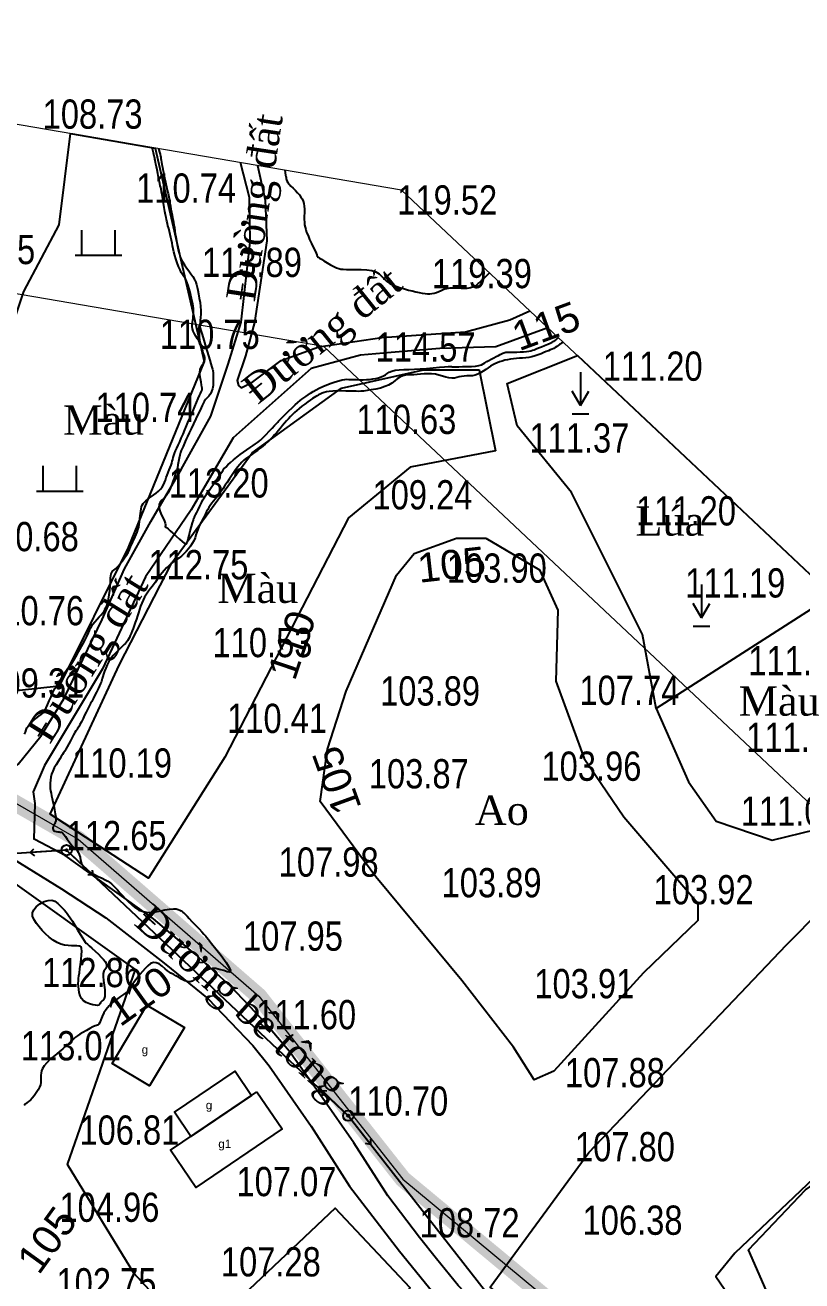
# Model space of a CAD drawing. Header units: metres. Extents: x 429565 to 431255, y 2472510 to 2473324.
# Drawn here: x 430710.1 to 430803.1, y 2472739 to 2472889.3 of the extents above; entities that cross this region are included whole.
import ezdxf
from ezdxf.enums import TextEntityAlignment as Align

# ---------------------------------------------------------------- set-up
doc = ezdxf.new("R2010")
doc.units = ezdxf.units.M
doc.layers.get('0').update_dxf_attribs({"color": 50})
for name, color, linetype in [('cdct', 7, 'Continuous'), ('cdht', 7, 'Continuous'), ('Docao', 7, 'Continuous'), ('duong', 9, 'Continuous'), ('duongdien', 233, 'Continuous'), ('Ghichu', 7, 'Continuous'), ('hanh nha', 6, 'Continuous'), ('lua2000', 3, 'Continuous'), ('mau2000', 3, 'Continuous'), ('MHBS_DongMuc', 3, 'Continuous'), ('nha', 6, 'Continuous'), ('RG', 3, 'Continuous'), ('thuyhe', 4, 'Continuous')]:
    doc.layers.add(name, color=color, linetype=linetype)
doc.layers.add('PLine_5', color=2, linetype='Continuous', lineweight=0)
doc.layers.add('PLine_74', color=74, linetype='Continuous', lineweight=0)
doc.styles.add('ghichu', font='times.ttf', dxfattribs={"height": 1.5})
doc.styles.get("Standard").update_dxf_attribs({"font": 'arial.ttf'})
doc.linetypes.add('DUONG_MEP_NUOC1', pattern='A,0.2,[130,ltypeshp.shx,S=0.15,R=0,X=0,Y=-0.15],0.05,[130,ltypeshp.shx,S=0.15,R=0,X=0,Y=-0.15],1', length=1.25)
doc.linetypes.add('HDPE710', pattern='A,1,-0.3,["HDPE 710",Standard,S=0.1,R=0,X=-0.1,Y=-0.05],-0.8', length=2.1)
doc.linetypes.add('R_GIOI_TV', pattern='A,0,[133,ltypeshp.shx,S=0.04,R=0,X=-0.03,Y=0],-0.5', length=0.5)

# ---------------------------------------------------------------- blocks, each defined once
blk = doc.blocks.new('hathe_dynamic')
at = {"layer": 'cdht'}
blk.add_hatch(color=256, dxfattribs=at).paths.add_polyline_path([(0.05, 0, 1), (-0.05, 0, 1)])
for p, q in [((0.25, 0), (1.75, 0)), ((1.75, 0), (1.558, 0.161)), ((1.75, 0), (1.558, -0.161))]:
    blk.add_line(p, q, dxfattribs=at)
for radius in [0.25, 0.05]:
    blk.add_circle((0, 0), radius, dxfattribs=at)
blk = doc.blocks.new('luanuoc')
for p, q in [((0, 1), (0, 0)), ((0, 0), (-0.25, 0.433)), ((0, 0), (0.25, 0.433)), ((-0.25, -0.25), (0.25, -0.25))]:
    blk.add_line(p, q)
blk = doc.blocks.new('mau')
for p, q in [((-0.5, 0), (-0.5, 0.75)), ((0.5, 0), (0.5, 0.75)), ((-0.7, 0), (0.7, 0))]:
    blk.add_line(p, q)
blk = doc.blocks.new('A$Ce915ad33')
at = {"layer": 'duong', "color": 8}
for points in [[(430699.79, 2472795.41), (430702.64, 2472796.49), (430706.15, 2472798.37), (430709.26, 2472800.86), (430711.99, 2472804.18), (430714.72, 2472808.65), (430719.34, 2472818.15), (430722, 2472824.2), (430725.14, 2472829.89), (430728.77, 2472836.08), (430732.32, 2472842.49), (430734.4, 2472848.71), (430735.98, 2472853.73), (430737.02, 2472863.3), (430736.97, 2472868.64), (430735.87, 2472872.81)], [(430737.93, 2472872.46), (430738.82, 2472868.32), (430739.04, 2472863.46), (430737.57, 2472853.67), (430736.48, 2472849.69), (430735.49, 2472846.74), (430735.66, 2472846.14), (430735.98, 2472845.87), (430737.35, 2472846.58), (430740.74, 2472849.14), (430745.27, 2472850.78), (430752.8, 2472851.87), (430762.8, 2472852.58), (430768.11, 2472854), (430770.5, 2472855.09)], [(430772.68, 2472853.03), (430766.44, 2472850.77), (430759.75, 2472850.58), (430753.92, 2472850.09), (430750.24, 2472849.79), (430744.35, 2472848.19), (430735.02, 2472839.9), (430729.99, 2472831.26), (430724.52, 2472823.26), (430719.36, 2472812.23), (430712.42, 2472800.68), (430711.07, 2472797.55), (430711.26, 2472796.14), (430711.16, 2472791.88)], [(430805.83, 2472712.16), (430799.21, 2472714.66), (430790.23, 2472717.9), (430782.45, 2472721.5), (430779.39, 2472723.35), (430774.73, 2472726.73), (430770.41, 2472730.19), (430766.22, 2472733.97), (430761.94, 2472738.45), (430759.35, 2472741.66), (430757.32, 2472744.22), (430753.52, 2472749.19), (430749.46, 2472755.52), (430745.64, 2472760.97), (430741.76, 2472766.48), (430738.44, 2472770.32), (430734.7, 2472774.26), (430730.46, 2472778.1), (430725.45, 2472782.34), (430720.57, 2472785.84), (430714.88, 2472789.92), (430711.25, 2472791.84), (430711.16, 2472791.88)]]:
    blk.add_lwpolyline(points, dxfattribs=at)
at = {"layer": 'duong', "color": 8, "elevation": 84.23}
blk.add_lwpolyline([(430708.59, 2472789.54), (430714.45, 2472785.91), (430719.78, 2472782.44), (430726.75, 2472777.05), (430732.03, 2472772.75), (430737.36, 2472767.19), (430739.3, 2472764.73), (430744.34, 2472757.54), (430748.93, 2472750.33), (430754.93, 2472742.58), (430761.5, 2472734.48)], dxfattribs=at)
at = {"layer": 'duongdien', "color": 8}
blk.add_lwpolyline([(431045.74, 2472509.8), (431035.51, 2472552.41), (431021.39, 2472589.24), (431008.81, 2472623.06), (430982.16, 2472633.45), (430950.85, 2472644.62), (430914.62, 2472655.53), (430870.18, 2472672.84), (430833.13, 2472691.81), (430795.06, 2472717.26), (430769.62, 2472732.08), (430748.78, 2472758.78), (430715.07, 2472790.55), (430681.46, 2472788.3), (430649.32, 2472784.79), (430610.07, 2472801.17)], dxfattribs=at)
at = {"layer": 'MHBS_DongMuc', "color": 8}
for points, elevation in [([(430774.48, 2472851.34), (430774.37, 2472851.25), (430774.3, 2472851.2), (430774.2, 2472851.13), (430774.08, 2472851.04), (430773.92, 2472850.93), (430773.75, 2472850.81), (430773.56, 2472850.7), (430773.37, 2472850.59), (430773.17, 2472850.49), (430772.96, 2472850.4), (430772.73, 2472850.3), (430772.47, 2472850.2), (430772.18, 2472850.08), (430771.86, 2472849.95), (430771.5, 2472849.82), (430771.13, 2472849.69), (430770.76, 2472849.59), (430770.39, 2472849.51), (430770.02, 2472849.46), (430769.65, 2472849.43), (430769.28, 2472849.42), (430768.91, 2472849.39), (430768.55, 2472849.35), (430768.19, 2472849.3), (430767.84, 2472849.23), (430767.5, 2472849.16), (430767.18, 2472849.07), (430766.88, 2472848.98), (430766.6, 2472848.87), (430766.34, 2472848.75), (430766.09, 2472848.62), (430765.82, 2472848.46), (430765.53, 2472848.28), (430765.24, 2472848.08), (430764.93, 2472847.87), (430764.61, 2472847.66), (430764.29, 2472847.5), (430763.96, 2472847.38), (430763.63, 2472847.32), (430763.3, 2472847.29), (430762.97, 2472847.29), (430762.65, 2472847.26), (430762.35, 2472847.22), (430762.06, 2472847.17), (430761.78, 2472847.09), (430761.5, 2472847.03), (430761.18, 2472847.02), (430760.83, 2472847.06), (430760.46, 2472847.14), (430760.05, 2472847.27), (430759.63, 2472847.4), (430759.2, 2472847.49), (430758.76, 2472847.55), (430758.32, 2472847.56), (430757.87, 2472847.54), (430757.44, 2472847.5), (430757.03, 2472847.47), (430756.64, 2472847.44), (430756.28, 2472847.43), (430755.94, 2472847.42), (430755.62, 2472847.39), (430755.29, 2472847.3), (430754.97, 2472847.16), (430754.65, 2472846.96), (430754.34, 2472846.7), (430753.99, 2472846.44), (430753.59, 2472846.2), (430753.14, 2472846.01), (430752.63, 2472845.84), (430752.07, 2472845.71), (430751.52, 2472845.61), (430751.03, 2472845.53), (430750.62, 2472845.48), (430750.28, 2472845.45), (430750, 2472845.44), (430749.73, 2472845.45), (430749.39, 2472845.46), (430748.98, 2472845.47), (430748.5, 2472845.48), (430747.96, 2472845.5), (430747.41, 2472845.5), (430746.93, 2472845.48), (430746.51, 2472845.44), (430746.17, 2472845.38), (430745.88, 2472845.3), (430745.65, 2472845.21), (430745.43, 2472845.12), (430745.22, 2472845.03), (430745.04, 2472844.93), (430744.88, 2472844.84), (430744.7, 2472844.73), (430744.49, 2472844.58), (430744.23, 2472844.4), (430743.93, 2472844.18), (430743.59, 2472843.93), (430743.24, 2472843.66), (430742.92, 2472843.4), (430742.62, 2472843.15), (430742.34, 2472842.9), (430742.09, 2472842.66), (430741.85, 2472842.43), (430741.61, 2472842.17), (430741.38, 2472841.91), (430741.14, 2472841.64), (430740.91, 2472841.35), (430740.67, 2472841.06), (430740.44, 2472840.78), (430740.21, 2472840.51), (430739.97, 2472840.26), (430739.74, 2472840.01), (430739.51, 2472839.77), (430739.28, 2472839.54), (430739.05, 2472839.33), (430738.82, 2472839.12), (430738.59, 2472838.92), (430738.36, 2472838.74), (430738.13, 2472838.56), (430737.9, 2472838.38), (430737.68, 2472838.22), (430737.45, 2472838.07), (430737.22, 2472837.91), (430736.99, 2472837.75), (430736.76, 2472837.58), (430736.53, 2472837.4), (430736.3, 2472837.21), (430736.06, 2472836.99), (430735.8, 2472836.7), (430735.52, 2472836.36), (430735.21, 2472835.95), (430734.88, 2472835.47), (430734.56, 2472834.99), (430734.27, 2472834.56), (430734.02, 2472834.18), (430733.79, 2472833.84), (430733.6, 2472833.56), (430733.42, 2472833.31), (430733.23, 2472833.05), (430733.04, 2472832.8), (430732.85, 2472832.55), (430732.64, 2472832.3), (430732.45, 2472832.05), (430732.27, 2472831.8), (430732.11, 2472831.55), (430731.96, 2472831.31), (430731.83, 2472831.06), (430731.71, 2472830.81), (430731.58, 2472830.56), (430731.45, 2472830.31), (430731.31, 2472830.05), (430731.16, 2472829.79), (430731.02, 2472829.52), (430730.89, 2472829.23), (430730.77, 2472828.93), (430730.65, 2472828.6), (430730.55, 2472828.26), (430730.44, 2472827.91), (430730.29, 2472827.57), (430730.11, 2472827.23), (430729.9, 2472826.91), (430729.66, 2472826.59), (430729.39, 2472826.28), (430729.11, 2472826), (430728.82, 2472825.74), (430728.51, 2472825.5), (430728.2, 2472825.29), (430727.89, 2472825.08), (430727.59, 2472824.84), (430727.3, 2472824.59), (430727.03, 2472824.32), (430726.76, 2472824.03), (430726.52, 2472823.75), (430726.31, 2472823.48), (430726.12, 2472823.24), (430725.96, 2472823.02), (430725.83, 2472822.83), (430725.69, 2472822.63), (430725.53, 2472822.4), (430725.34, 2472822.14), (430725.12, 2472821.85), (430724.87, 2472821.52), (430724.63, 2472821.18), (430724.41, 2472820.83), (430724.22, 2472820.47), (430724.06, 2472820.1), (430723.93, 2472819.73), (430723.8, 2472819.34), (430723.68, 2472818.96), (430723.55, 2472818.58), (430723.43, 2472818.19), (430723.29, 2472817.81), (430723.16, 2472817.44), (430723.04, 2472817.09), (430722.92, 2472816.78), (430722.8, 2472816.49), (430722.69, 2472816.23), (430722.59, 2472816), (430722.47, 2472815.79), (430722.35, 2472815.6), (430722.23, 2472815.43), (430722.1, 2472815.29), (430721.95, 2472815.14), (430721.76, 2472814.95), (430721.53, 2472814.72), (430721.26, 2472814.46), (430720.96, 2472814.16), (430720.65, 2472813.83), (430720.37, 2472813.49), (430720.13, 2472813.12), (430719.93, 2472812.74), (430719.76, 2472812.34), (430719.61, 2472811.96), (430719.49, 2472811.62), (430719.4, 2472811.34), (430719.33, 2472811.11), (430719.28, 2472810.92), (430719.23, 2472810.74), (430719.13, 2472810.5), (430719, 2472810.2), (430718.84, 2472809.85), (430718.63, 2472809.44), (430718.42, 2472809.03), (430718.23, 2472808.67), (430718.07, 2472808.35), (430717.93, 2472808.08), (430717.81, 2472807.86), (430717.7, 2472807.64), (430717.56, 2472807.37), (430717.41, 2472807.06), (430717.23, 2472806.7), (430717.04, 2472806.3), (430716.84, 2472805.9), (430716.67, 2472805.57), (430716.52, 2472805.31), (430716.39, 2472805.1), (430716.29, 2472804.96), (430716.18, 2472804.82), (430716.05, 2472804.61), (430715.9, 2472804.35), (430715.72, 2472804.03), (430715.53, 2472803.65), (430715.33, 2472803.26), (430715.15, 2472802.91), (430714.99, 2472802.62), (430714.84, 2472802.38), (430714.71, 2472802.18), (430714.58, 2472801.98), (430714.43, 2472801.74), (430714.25, 2472801.46), (430714.04, 2472801.14), (430713.81, 2472800.77), (430713.59, 2472800.39), (430713.42, 2472800.01), (430713.28, 2472799.64), (430713.18, 2472799.27), (430713.13, 2472798.92), (430713.1, 2472798.57), (430713.1, 2472798.24), (430713.12, 2472797.93), (430713.15, 2472797.64), (430713.21, 2472797.36), (430713.28, 2472797.07), (430713.36, 2472796.73), (430713.44, 2472796.33), (430713.54, 2472795.89), (430713.63, 2472795.39), (430713.72, 2472794.91), (430713.77, 2472794.51), (430713.79, 2472794.21), (430713.77, 2472793.99), (430713.72, 2472793.86), (430713.66, 2472793.76), (430713.59, 2472793.66), (430713.54, 2472793.54), (430713.49, 2472793.41), (430713.44, 2472793.26), (430713.42, 2472793.13), (430713.45, 2472793.01), (430713.52, 2472792.91), (430713.65, 2472792.84), (430713.83, 2472792.79), (430714.01, 2472792.76), (430714.16, 2472792.73), (430714.29, 2472792.72), (430714.38, 2472792.71), (430714.44, 2472792.72), (430714.5, 2472792.7), (430714.6, 2472792.6), (430714.74, 2472792.43), (430714.92, 2472792.19), (430715.14, 2472791.87), (430715.37, 2472791.54), (430715.59, 2472791.26), (430715.79, 2472791.02), (430715.98, 2472790.82), (430716.16, 2472790.67), (430716.33, 2472790.52), (430716.47, 2472790.31), (430716.58, 2472790.04), (430716.68, 2472789.72), (430716.75, 2472789.34), (430716.87, 2472788.94), (430717.08, 2472788.58), (430717.4, 2472788.25), (430717.81, 2472787.94), (430718.33, 2472787.67), (430718.86, 2472787.42), (430719.31, 2472787.2), (430719.69, 2472787), (430720, 2472786.84), (430720.23, 2472786.69), (430720.43, 2472786.54), (430720.65, 2472786.34), (430720.89, 2472786.09), (430721.16, 2472785.8), (430721.44, 2472785.46), (430721.74, 2472785.11), (430722.08, 2472784.75), (430722.44, 2472784.39), (430722.83, 2472784.04), (430723.25, 2472783.69), (430723.71, 2472783.39), (430724.23, 2472783.2), (430724.81, 2472783.11), (430725.45, 2472783.13), (430726.15, 2472783.26), (430726.82, 2472783.41), (430727.39, 2472783.51), (430727.85, 2472783.55), (430728.2, 2472783.53), (430728.44, 2472783.46), (430728.62, 2472783.36), (430728.77, 2472783.28), (430728.89, 2472783.2), (430728.98, 2472783.14), (430729.04, 2472783.09), (430729.09, 2472783.05), (430729.13, 2472783.01), (430729.17, 2472782.97), (430729.21, 2472782.93), (430729.24, 2472782.89), (430729.32, 2472782.81), (430729.48, 2472782.64), (430729.73, 2472782.38), (430730.07, 2472782.02), (430730.49, 2472781.58), (430730.92, 2472781.13), (430731.26, 2472780.78), (430731.5, 2472780.52), (430731.66, 2472780.35), (430731.73, 2472780.28), (430731.83, 2472780.16), (430732.06, 2472779.87), (430732.43, 2472779.4), (430732.93, 2472778.75), (430733.58, 2472777.93), (430734.18, 2472777.12), (430734.54, 2472776.53), (430734.69, 2472776.14), (430734.6, 2472775.97), (430734.28, 2472776.01), (430733.87, 2472776.15), (430733.51, 2472776.25), (430733.2, 2472776.33), (430732.93, 2472776.38), (430732.71, 2472776.4), (430732.51, 2472776.39), (430732.29, 2472776.34), (430732.06, 2472776.26), (430731.81, 2472776.14), (430731.54, 2472775.99), (430731.28, 2472775.82), (430731.02, 2472775.64), (430730.78, 2472775.45), (430730.55, 2472775.26), (430730.34, 2472775.05), (430730.11, 2472774.88), (430729.85, 2472774.81), (430729.54, 2472774.83), (430729.2, 2472774.93), (430728.83, 2472775.13), (430728.46, 2472775.35), (430728.16, 2472775.53), (430727.92, 2472775.66), (430727.75, 2472775.74), (430727.64, 2472775.78), (430727.53, 2472775.82), (430727.37, 2472775.94), (430727.14, 2472776.12), (430726.86, 2472776.36), (430726.52, 2472776.67), (430726.15, 2472776.94), (430725.79, 2472777.09), (430725.45, 2472777.1), (430725.11, 2472776.98), (430724.79, 2472776.73), (430724.46, 2472776.39), (430724.15, 2472776.04), (430723.83, 2472775.66), (430723.51, 2472775.25), (430723.19, 2472774.82), (430722.91, 2472774.42), (430722.69, 2472774.11), (430722.52, 2472773.88), (430722.42, 2472773.75), (430722.38, 2472773.69), (430722.37, 2472773.69), (430722.37, 2472773.68), (430722.36, 2472773.67), (430722.36, 2472773.66), (430722.36, 2472773.66), (430722.31, 2472773.61), (430722.15, 2472773.5), (430721.89, 2472773.3), (430721.53, 2472773.04), (430721.06, 2472772.69), (430720.57, 2472772.31), (430720.15, 2472771.91), (430719.81, 2472771.5), (430719.53, 2472771.08), (430719.32, 2472770.65), (430719.17, 2472770.25), (430719.03, 2472769.95), (430718.91, 2472769.74), (430718.82, 2472769.62), (430718.75, 2472769.6), (430718.65, 2472769.59), (430718.47, 2472769.52), (430718.21, 2472769.4), (430717.86, 2472769.23), (430717.44, 2472768.99), (430717.02, 2472768.74), (430716.66, 2472768.52), (430716.37, 2472768.33), (430716.14, 2472768.17), (430715.99, 2472768.03), (430715.87, 2472767.91), (430715.75, 2472767.79), (430715.63, 2472767.67), (430715.51, 2472767.56), (430715.39, 2472767.45), (430715.23, 2472767.31), (430714.98, 2472767.09), (430714.63, 2472766.79), (430714.19, 2472766.43), (430713.65, 2472765.98), (430713.12, 2472765.53), (430712.7, 2472765.11), (430712.38, 2472764.74), (430712.17, 2472764.42), (430712.06, 2472764.14), (430712.02, 2472763.88), (430711.99, 2472763.64), (430711.97, 2472763.41), (430711.97, 2472763.18), (430711.99, 2472762.97), (430711.99, 2472762.75), (430711.94, 2472762.49), (430711.83, 2472762.2), (430711.66, 2472761.87), (430711.44, 2472761.51), (430711.19, 2472761.16), (430710.96, 2472760.87), (430710.73, 2472760.64), (430710.52, 2472760.46), (430710.31, 2472760.34), (430710.13, 2472760.22), (430709.99, 2472760.02)], 112), ([(430710.01, 2472804.42), (430710.13, 2472804.68), (430710.21, 2472804.93), (430710.32, 2472805.18), (430710.49, 2472805.44), (430710.73, 2472805.72), (430711.03, 2472806.01), (430711.39, 2472806.31), (430711.75, 2472806.58), (430712.03, 2472806.8), (430712.23, 2472806.95), (430712.36, 2472807.05), (430712.4, 2472807.08), (430712.43, 2472807.14), (430712.51, 2472807.3), (430712.63, 2472807.57), (430712.79, 2472807.94), (430713, 2472808.42), (430713.21, 2472808.91), (430713.4, 2472809.32), (430713.55, 2472809.64), (430713.68, 2472809.88), (430713.77, 2472810.04), (430713.86, 2472810.18), (430713.99, 2472810.39), (430714.16, 2472810.65), (430714.36, 2472810.98), (430714.59, 2472811.37), (430714.83, 2472811.76), (430715.04, 2472812.08), (430715.21, 2472812.33), (430715.36, 2472812.52), (430715.47, 2472812.64), (430715.6, 2472812.79), (430715.78, 2472813.06), (430716.02, 2472813.44), (430716.31, 2472813.94), (430716.66, 2472814.55), (430717, 2472815.18), (430717.29, 2472815.73), (430717.52, 2472816.18), (430717.68, 2472816.55), (430717.79, 2472816.83), (430717.89, 2472817.07), (430718.03, 2472817.32), (430718.22, 2472817.59), (430718.44, 2472817.88), (430718.71, 2472818.17), (430718.98, 2472818.46), (430719.22, 2472818.72), (430719.41, 2472818.95), (430719.57, 2472819.16), (430719.7, 2472819.33), (430719.8, 2472819.52), (430719.9, 2472819.8), (430719.99, 2472820.15), (430720.08, 2472820.59), (430720.16, 2472821.1), (430720.24, 2472821.62), (430720.29, 2472822.09), (430720.32, 2472822.5), (430720.34, 2472822.85), (430720.34, 2472823.14), (430720.35, 2472823.39), (430720.39, 2472823.61), (430720.47, 2472823.79), (430720.58, 2472823.95), (430720.73, 2472824.07), (430720.91, 2472824.2), (430721.1, 2472824.38), (430721.31, 2472824.6), (430721.53, 2472824.87), (430721.77, 2472825.18), (430722.01, 2472825.51), (430722.23, 2472825.85), (430722.42, 2472826.18), (430722.59, 2472826.51), (430722.73, 2472826.83), (430722.87, 2472827.15), (430723, 2472827.46), (430723.14, 2472827.76), (430723.27, 2472828.04), (430723.39, 2472828.31), (430723.51, 2472828.58), (430723.61, 2472828.87), (430723.7, 2472829.19), (430723.76, 2472829.52), (430723.81, 2472829.87), (430723.84, 2472830.22), (430723.88, 2472830.55), (430723.92, 2472830.85), (430723.96, 2472831.13), (430723.99, 2472831.38), (430724.05, 2472831.61), (430724.13, 2472831.82), (430724.25, 2472832.01), (430724.39, 2472832.19), (430724.57, 2472832.36), (430724.77, 2472832.52), (430724.99, 2472832.69), (430725.23, 2472832.88), (430725.5, 2472833.07), (430725.78, 2472833.28), (430726.06, 2472833.5), (430726.3, 2472833.74), (430726.5, 2472833.99), (430726.66, 2472834.26), (430726.78, 2472834.53), (430726.89, 2472834.82), (430727, 2472835.12), (430727.11, 2472835.42), (430727.23, 2472835.72), (430727.36, 2472836.04), (430727.48, 2472836.34), (430727.58, 2472836.62), (430727.66, 2472836.87), (430727.72, 2472837.1), (430727.77, 2472837.31), (430727.82, 2472837.52), (430727.89, 2472837.76), (430727.99, 2472838.03), (430728.12, 2472838.33), (430728.27, 2472838.66), (430728.44, 2472839.02), (430728.62, 2472839.42), (430728.8, 2472839.86), (430729, 2472840.33), (430729.21, 2472840.83), (430729.41, 2472841.32), (430729.59, 2472841.73), (430729.73, 2472842.06), (430729.84, 2472842.32), (430729.93, 2472842.5), (430730.01, 2472842.68), (430730.12, 2472842.93), (430730.26, 2472843.25), (430730.43, 2472843.65), (430730.62, 2472844.12), (430730.81, 2472844.58), (430730.97, 2472844.94), (430731.08, 2472845.2), (430731.17, 2472845.38), (430731.22, 2472845.45), (430731.25, 2472845.49), (430731.27, 2472845.53), (430731.28, 2472845.58), (430731.29, 2472845.64), (430731.29, 2472845.7), (430731.29, 2472845.81), (430731.26, 2472845.99), (430731.22, 2472846.24), (430731.16, 2472846.56), (430731.09, 2472846.96), (430731.03, 2472847.37), (430731.02, 2472847.74), (430731.07, 2472848.06), (430731.16, 2472848.35), (430731.3, 2472848.59), (430731.45, 2472848.81), (430731.55, 2472849.03), (430731.6, 2472849.24), (430731.61, 2472849.45), (430731.56, 2472849.65), (430731.5, 2472849.86), (430731.43, 2472850.07), (430731.37, 2472850.29), (430731.3, 2472850.51), (430731.24, 2472850.73), (430731.16, 2472850.96), (430731.05, 2472851.21), (430730.91, 2472851.48), (430730.74, 2472851.75), (430730.54, 2472852.04), (430730.36, 2472852.34), (430730.22, 2472852.63), (430730.13, 2472852.91), (430730.09, 2472853.19), (430730.1, 2472853.46), (430730.14, 2472853.73), (430730.17, 2472853.98), (430730.2, 2472854.22), (430730.23, 2472854.45), (430730.25, 2472854.67), (430730.27, 2472854.89), (430730.27, 2472855.13), (430730.25, 2472855.38), (430730.22, 2472855.65), (430730.17, 2472855.93), (430730.11, 2472856.24), (430730.03, 2472856.57), (430729.95, 2472856.92), (430729.85, 2472857.3), (430729.75, 2472857.7), (430729.63, 2472858.1), (430729.51, 2472858.44), (430729.38, 2472858.74), (430729.24, 2472858.99), (430729.1, 2472859.2), (430728.95, 2472859.41), (430728.8, 2472859.68), (430728.65, 2472860), (430728.48, 2472860.39), (430728.32, 2472860.83), (430728.16, 2472861.29), (430728.03, 2472861.72), (430727.91, 2472862.12), (430727.83, 2472862.49), (430727.76, 2472862.84), (430727.7, 2472863.18), (430727.64, 2472863.52), (430727.56, 2472863.87), (430727.47, 2472864.22), (430727.38, 2472864.58), (430727.29, 2472864.93), (430727.2, 2472865.25), (430727.13, 2472865.53), (430727.07, 2472865.79), (430727.02, 2472866.02), (430726.97, 2472866.26), (430726.91, 2472866.58), (430726.84, 2472866.97), (430726.76, 2472867.43), (430726.67, 2472867.96), (430726.58, 2472868.49), (430726.5, 2472868.94), (430726.44, 2472869.32), (430726.38, 2472869.62), (430726.33, 2472869.84), (430726.28, 2472870.05), (430726.22, 2472870.32), (430726.15, 2472870.66), (430726.07, 2472871.05), (430725.98, 2472871.5), (430725.89, 2472871.94), (430725.81, 2472872.31), (430725.75, 2472872.62), (430725.71, 2472872.85), (430725.68, 2472873.01), (430725.66, 2472873.12), (430725.64, 2472873.21), (430725.63, 2472873.28), (430725.62, 2472873.33), (430725.62, 2472873.35), (430725.61, 2472873.39), (430725.59, 2472873.47), (430725.56, 2472873.6), (430725.51, 2472873.77), (430725.45, 2472874), (430725.3, 2472874.62)], 112), ([(430726.08, 2472874.48), (430726.22, 2472873.94), (430726.25, 2472873.82), (430726.27, 2472873.72), (430726.29, 2472873.66), (430726.3, 2472873.62), (430726.31, 2472873.57), (430726.33, 2472873.47), (430726.36, 2472873.31), (430726.39, 2472873.11), (430726.43, 2472872.86), (430726.48, 2472872.58), (430726.53, 2472872.28), (430726.59, 2472871.98), (430726.65, 2472871.67), (430726.72, 2472871.34), (430726.79, 2472871.01), (430726.86, 2472870.66), (430726.94, 2472870.29), (430727.03, 2472869.91), (430727.12, 2472869.52), (430727.21, 2472869.12), (430727.29, 2472868.73), (430727.37, 2472868.34), (430727.44, 2472867.97), (430727.5, 2472867.6), (430727.56, 2472867.24), (430727.62, 2472866.89), (430727.69, 2472866.55), (430727.75, 2472866.23), (430727.82, 2472865.92), (430727.88, 2472865.63), (430727.92, 2472865.39), (430727.96, 2472865.19), (430727.99, 2472865.04), (430728, 2472864.92), (430728.01, 2472864.79), (430728.04, 2472864.58), (430728.08, 2472864.29), (430728.14, 2472863.93), (430728.21, 2472863.49), (430728.29, 2472863.03), (430728.38, 2472862.6), (430728.47, 2472862.21), (430728.57, 2472861.86), (430728.67, 2472861.54), (430728.8, 2472861.23), (430728.97, 2472860.91), (430729.17, 2472860.57), (430729.41, 2472860.23), (430729.68, 2472859.87), (430729.95, 2472859.52), (430730.18, 2472859.2), (430730.35, 2472858.92), (430730.48, 2472858.67), (430730.55, 2472858.46), (430730.61, 2472858.23), (430730.68, 2472857.93), (430730.76, 2472857.56), (430730.85, 2472857.12), (430730.95, 2472856.61), (430731.04, 2472856.08), (430731.1, 2472855.58), (430731.14, 2472855.11), (430731.14, 2472854.67), (430731.11, 2472854.27), (430731.07, 2472853.92), (430731.04, 2472853.64), (430731.02, 2472853.44), (430731, 2472853.31), (430731, 2472853.26), (430731.02, 2472853.2), (430731.06, 2472853.02), (430731.14, 2472852.74), (430731.25, 2472852.35), (430731.4, 2472851.85), (430731.56, 2472851.3), (430731.72, 2472850.75), (430731.88, 2472850.22), (430732.04, 2472849.69), (430732.21, 2472849.18), (430732.35, 2472848.72), (430732.46, 2472848.36), (430732.54, 2472848.1), (430732.59, 2472847.94), (430732.6, 2472847.88), (430732.6, 2472847.87), (430732.59, 2472847.87), (430732.59, 2472847.86), (430732.59, 2472847.85), (430732.59, 2472847.83), (430732.6, 2472847.77), (430732.6, 2472847.62), (430732.61, 2472847.38), (430732.61, 2472847.04), (430732.62, 2472846.61), (430732.6, 2472846.16), (430732.54, 2472845.76), (430732.43, 2472845.42), (430732.28, 2472845.13), (430732.09, 2472844.89), (430731.88, 2472844.68), (430731.7, 2472844.46), (430731.54, 2472844.23), (430731.4, 2472843.99), (430731.28, 2472843.75), (430731.16, 2472843.46), (430731, 2472843.1), (430730.79, 2472842.66), (430730.54, 2472842.15), (430730.26, 2472841.56), (430729.97, 2472840.98), (430729.72, 2472840.47), (430729.53, 2472840.05), (430729.37, 2472839.71), (430729.26, 2472839.45), (430729.17, 2472839.24), (430729.09, 2472839.04), (430729.01, 2472838.86), (430728.93, 2472838.7), (430728.86, 2472838.54), (430728.79, 2472838.37), (430728.72, 2472838.13), (430728.64, 2472837.83), (430728.56, 2472837.47), (430728.48, 2472837.05), (430728.4, 2472836.64), (430728.33, 2472836.3), (430728.27, 2472836.03), (430728.21, 2472835.83), (430728.17, 2472835.7), (430728.12, 2472835.57), (430728.04, 2472835.35), (430727.93, 2472835.05), (430727.79, 2472834.67), (430727.62, 2472834.2), (430727.43, 2472833.72), (430727.22, 2472833.3), (430726.99, 2472832.95), (430726.74, 2472832.65), (430726.48, 2472832.42), (430726.26, 2472832.2), (430726.14, 2472831.91), (430726.12, 2472831.57), (430726.21, 2472831.17), (430726.4, 2472830.72), (430726.61, 2472830.28), (430726.77, 2472829.93), (430726.87, 2472829.66), (430726.91, 2472829.48), (430726.9, 2472829.38), (430726.87, 2472829.33), (430726.86, 2472829.29), (430726.87, 2472829.25), (430726.91, 2472829.21), (430726.96, 2472829.18), (430727.06, 2472829.12), (430727.23, 2472828.98), (430727.48, 2472828.76), (430727.8, 2472828.48), (430728.19, 2472828.11), (430728.58, 2472827.76), (430728.89, 2472827.48), (430729.12, 2472827.3), (430729.27, 2472827.19), (430729.35, 2472827.18), (430729.39, 2472827.2), (430729.41, 2472827.22), (430729.43, 2472827.23), (430729.45, 2472827.24), (430729.45, 2472827.24), (430729.47, 2472827.31), (430729.52, 2472827.49), (430729.6, 2472827.79), (430729.72, 2472828.2), (430729.87, 2472828.74), (430730.02, 2472829.28), (430730.14, 2472829.72), (430730.24, 2472830.05), (430730.31, 2472830.27), (430730.36, 2472830.39), (430730.42, 2472830.5), (430730.51, 2472830.68), (430730.64, 2472830.94), (430730.81, 2472831.28), (430731.01, 2472831.69), (430731.21, 2472832.11), (430731.39, 2472832.46), (430731.53, 2472832.72), (430731.64, 2472832.92), (430731.72, 2472833.03), (430731.81, 2472833.15), (430731.95, 2472833.34), (430732.14, 2472833.6), (430732.37, 2472833.94), (430732.65, 2472834.35), (430732.94, 2472834.77), (430733.2, 2472835.14), (430733.42, 2472835.46), (430733.6, 2472835.73), (430733.75, 2472835.95), (430733.9, 2472836.16), (430734.11, 2472836.39), (430734.37, 2472836.65), (430734.69, 2472836.94), (430735.05, 2472837.26), (430735.45, 2472837.58), (430735.84, 2472837.89), (430736.24, 2472838.18), (430736.63, 2472838.46), (430737.03, 2472838.73), (430737.39, 2472838.97), (430737.69, 2472839.17), (430737.92, 2472839.32), (430738.08, 2472839.44), (430738.17, 2472839.51), (430738.27, 2472839.6), (430738.43, 2472839.76), (430738.66, 2472839.99), (430738.95, 2472840.3), (430739.32, 2472840.67), (430739.68, 2472841.05), (430739.97, 2472841.36), (430740.2, 2472841.6), (430740.35, 2472841.77), (430740.44, 2472841.88), (430740.54, 2472841.98), (430740.7, 2472842.15), (430740.95, 2472842.4), (430741.26, 2472842.71), (430741.66, 2472843.1), (430742.06, 2472843.49), (430742.42, 2472843.83), (430742.74, 2472844.12), (430743.01, 2472844.35), (430743.24, 2472844.53), (430743.46, 2472844.69), (430743.7, 2472844.85), (430743.96, 2472845.03), (430744.26, 2472845.22), (430744.57, 2472845.41), (430744.92, 2472845.62), (430745.31, 2472845.82), (430745.74, 2472846.01), (430746.21, 2472846.21), (430746.72, 2472846.41), (430747.22, 2472846.58), (430747.65, 2472846.72), (430748.03, 2472846.82), (430748.35, 2472846.87), (430748.6, 2472846.89), (430748.85, 2472846.88), (430749.12, 2472846.87), (430749.43, 2472846.86), (430749.78, 2472846.85), (430750.16, 2472846.84), (430750.56, 2472846.84), (430750.95, 2472846.86), (430751.33, 2472846.88), (430751.7, 2472846.93), (430752.06, 2472846.99), (430752.41, 2472847.07), (430752.72, 2472847.17), (430752.99, 2472847.29), (430753.24, 2472847.43), (430753.45, 2472847.6), (430753.68, 2472847.75), (430753.99, 2472847.88), (430754.39, 2472847.97), (430754.86, 2472848.02), (430755.41, 2472848.05), (430756.03, 2472848.06), (430756.69, 2472848.09), (430757.4, 2472848.14), (430758.15, 2472848.19), (430758.94, 2472848.26), (430759.69, 2472848.33), (430760.28, 2472848.38), (430760.72, 2472848.41), (430761.01, 2472848.42), (430761.14, 2472848.41), (430761.2, 2472848.39), (430761.26, 2472848.38), (430761.31, 2472848.37), (430761.35, 2472848.37), (430761.4, 2472848.38), (430761.49, 2472848.39), (430761.7, 2472848.4), (430762.02, 2472848.4), (430762.44, 2472848.41), (430762.99, 2472848.41), (430763.54, 2472848.42), (430764.01, 2472848.46), (430764.4, 2472848.52), (430764.71, 2472848.61), (430764.93, 2472848.73), (430765.13, 2472848.87), (430765.35, 2472849.01), (430765.6, 2472849.15), (430765.88, 2472849.31), (430766.19, 2472849.46), (430766.49, 2472849.61), (430766.74, 2472849.74), (430766.96, 2472849.85), (430767.13, 2472849.94), (430767.26, 2472850), (430767.38, 2472850.05), (430767.5, 2472850.09), (430767.63, 2472850.12), (430767.77, 2472850.13), (430767.93, 2472850.14), (430768.11, 2472850.14), (430768.35, 2472850.14), (430768.63, 2472850.14), (430768.97, 2472850.15), (430769.37, 2472850.16), (430769.76, 2472850.18), (430770.11, 2472850.21), (430770.4, 2472850.25), (430770.64, 2472850.3), (430770.84, 2472850.36), (430771.03, 2472850.43), (430771.27, 2472850.53), (430771.55, 2472850.65), (430771.89, 2472850.79), (430772.27, 2472850.95), (430772.65, 2472851.11), (430772.94, 2472851.23), (430773.17, 2472851.34), (430773.32, 2472851.41), (430773.4, 2472851.45), (430773.44, 2472851.49), (430773.5, 2472851.53), (430773.56, 2472851.57), (430773.64, 2472851.63), (430773.72, 2472851.69), (430773.94, 2472851.85)], 113), ([(430741.17, 2472871.9), (430741.28, 2472871.32), (430741.3, 2472871.17), (430741.33, 2472871.03), (430741.35, 2472870.89), (430741.37, 2472870.76), (430741.43, 2472870.62), (430741.53, 2472870.44), (430741.69, 2472870.24), (430741.91, 2472870.01), (430742.19, 2472869.74), (430742.47, 2472869.46), (430742.72, 2472869.2), (430742.94, 2472868.94), (430743.12, 2472868.7), (430743.27, 2472868.47), (430743.39, 2472868.22), (430743.47, 2472867.93), (430743.52, 2472867.6), (430743.55, 2472867.23), (430743.54, 2472866.81), (430743.52, 2472866.4), (430743.52, 2472866.01), (430743.53, 2472865.67), (430743.56, 2472865.36), (430743.61, 2472865.09), (430743.69, 2472864.81), (430743.8, 2472864.47), (430743.96, 2472864.08), (430744.15, 2472863.62), (430744.39, 2472863.12), (430744.62, 2472862.63), (430744.8, 2472862.24), (430744.93, 2472861.96), (430745.01, 2472861.77), (430745.03, 2472861.69), (430745.04, 2472861.66), (430745.05, 2472861.62), (430745.06, 2472861.6), (430745.08, 2472861.57), (430745.11, 2472861.54), (430745.18, 2472861.5), (430745.33, 2472861.4), (430745.56, 2472861.25), (430745.87, 2472861.06), (430746.26, 2472860.82), (430746.67, 2472860.58), (430747.04, 2472860.38), (430747.37, 2472860.23), (430747.66, 2472860.13), (430747.9, 2472860.08), (430748.17, 2472860.05), (430748.55, 2472860.03), (430749.03, 2472860.02), (430749.62, 2472860.01), (430750.31, 2472860.01), (430751, 2472859.98), (430751.59, 2472859.89), (430752.09, 2472859.73), (430752.48, 2472859.5), (430752.78, 2472859.2), (430753.06, 2472858.89), (430753.37, 2472858.62), (430753.74, 2472858.37), (430754.14, 2472858.17), (430754.59, 2472857.99), (430755.05, 2472857.84), (430755.51, 2472857.7), (430755.97, 2472857.57), (430756.41, 2472857.46), (430756.85, 2472857.36), (430757.26, 2472857.27), (430757.64, 2472857.21), (430757.98, 2472857.16), (430758.28, 2472857.13), (430758.54, 2472857.13), (430758.79, 2472857.14), (430759.05, 2472857.19), (430759.32, 2472857.27), (430759.6, 2472857.38), (430759.9, 2472857.52), (430760.22, 2472857.66), (430760.58, 2472857.76), (430760.97, 2472857.82), (430761.4, 2472857.85), (430761.87, 2472857.84), (430762.31, 2472857.81), (430762.69, 2472857.81), (430763, 2472857.81), (430763.23, 2472857.83), (430763.4, 2472857.87), (430763.52, 2472857.91), (430763.63, 2472857.94), (430763.74, 2472857.98), (430763.83, 2472858.01), (430763.91, 2472858.05), (430763.99, 2472858.08), (430764.07, 2472858.13), (430764.15, 2472858.19), (430764.24, 2472858.26), (430764.33, 2472858.34), (430764.44, 2472858.44), (430764.57, 2472858.56), (430764.73, 2472858.71), (430764.92, 2472858.88), (430765.13, 2472859.08), (430765.69, 2472859.61)], 119), ([(430715.31, 2472782.75), (430715.51, 2472782.45), (430715.76, 2472782.06), (430716.05, 2472781.59), (430716.39, 2472781.03), (430716.71, 2472780.49), (430716.97, 2472780.06), (430717.16, 2472779.75), (430717.28, 2472779.55), (430717.34, 2472779.48), (430717.4, 2472779.42), (430717.55, 2472779.29), (430717.78, 2472779.09), (430718.09, 2472778.81), (430718.49, 2472778.46), (430718.89, 2472778.09), (430719.22, 2472777.76), (430719.48, 2472777.47), (430719.67, 2472777.23), (430719.79, 2472777.03), (430719.85, 2472776.85), (430719.86, 2472776.69), (430719.83, 2472776.53), (430719.75, 2472776.39), (430719.63, 2472776.25), (430719.52, 2472776.08), (430719.45, 2472775.8), (430719.43, 2472775.43), (430719.47, 2472774.97), (430719.55, 2472774.41), (430719.63, 2472773.86), (430719.66, 2472773.4), (430719.65, 2472773.05), (430719.58, 2472772.8), (430719.47, 2472772.65), (430719.34, 2472772.54), (430719.23, 2472772.44), (430719.14, 2472772.33), (430719.07, 2472772.22), (430719.01, 2472772.1), (430718.93, 2472772.01), (430718.77, 2472771.97), (430718.53, 2472771.99), (430718.22, 2472772.05), (430717.82, 2472772.16), (430717.43, 2472772.33), (430717.11, 2472772.54), (430716.86, 2472772.81), (430716.68, 2472773.13), (430716.58, 2472773.51), (430716.52, 2472773.89), (430716.48, 2472774.25), (430716.47, 2472774.59), (430716.48, 2472774.9), (430716.51, 2472775.19), (430716.55, 2472775.5), (430716.6, 2472775.88), (430716.67, 2472776.34), (430716.73, 2472776.86), (430716.81, 2472777.45), (430716.87, 2472778.02), (430716.89, 2472778.46), (430716.86, 2472778.78), (430716.8, 2472778.98), (430716.69, 2472779.06), (430716.53, 2472779.07), (430716.3, 2472779.09), (430716.02, 2472779.1), (430715.67, 2472779.12), (430715.27, 2472779.13), (430714.82, 2472779.18), (430714.38, 2472779.31), (430713.92, 2472779.51), (430713.46, 2472779.79), (430712.99, 2472780.15), (430712.55, 2472780.55), (430712.14, 2472780.95), (430711.78, 2472781.37), (430711.46, 2472781.79), (430711.18, 2472782.21), (430711, 2472782.64), (430710.98, 2472783.04), (430711.13, 2472783.42), (430711.42, 2472783.79), (430711.88, 2472784.13), (430712.4, 2472784.4), (430712.87, 2472784.54), (430713.3, 2472784.55), (430713.68, 2472784.43), (430714.02, 2472784.17), (430714.33, 2472783.87), (430714.59, 2472783.6), (430714.82, 2472783.36), (430715, 2472783.14), (430715.15, 2472782.96), (430715.31, 2472782.75)], 113)]:
    blk.add_lwpolyline(points, dxfattribs=dict(at, elevation=elevation))
at = {"layer": 'nha', "color": 8}
for points in [[(430724.69, 2472771.99), (430729.16, 2472769.32), (430725.01, 2472762.37), (430720.54, 2472765.04)], [(430737.21, 2472761.21), (430729.94, 2472756.3), (430727.98, 2472759.19), (430735.25, 2472764.1)], [(430737.85, 2472761.65), (430740.87, 2472757.19), (430730.52, 2472750.19), (430727.51, 2472754.65)]]:
    blk.add_lwpolyline(points, close=True, dxfattribs=at)
blk.add_lwpolyline([(430754.12, 2472736.23), (430756.19, 2472738.18), (430747.22, 2472747.7), (430734.67, 2472735.87), (430741.3, 2472728.84)], dxfattribs=at)
at = {"layer": 'PLine_5', "color": 8, "flags": 128}
blk.add_lwpolyline([(430587.53, 2472809.45), (430620.86, 2472797.57), (430653.24, 2472787.35), (430674.4, 2472793.43), (430675.41, 2472793.4), (430703.95, 2472799.03), (430716.44, 2472791.87), (430738.08, 2472773.08), (430755.32, 2472751.2), (430792.79, 2472720.1), (430825.08, 2472702.66), (430852.19, 2472681.27), (430901.16, 2472659.39), (430903.64, 2472658.24), (430938.66, 2472643.27), (430969.91, 2472642.23), (430989.86, 2472635.2), (431004.82, 2472617.02), (431015.77, 2472590.7), (431026.85, 2472572.25), (431054.55, 2472575.08), (431101.86, 2472575.52), (431182.02, 2472562.95)], dxfattribs=at)
at = {"layer": 'PLine_74', "color": 8, "flags": 128}
for points in [[(430513.54, 2472748.35), (430684.57, 2472710.27), (430825.15, 2472620.9), (431016.18, 2472539.52), (431216.96, 2472528.18), (431248.4, 2472665.71), (431122.68, 2472684.57), (430973.35, 2472718.12), (430847.53, 2472782.65), (430755.16, 2472869.51), (430572.78, 2472900.71)], [(430518.91, 2472767.64), (430692.33, 2472729.03), (430834.49, 2472638.66), (431019.02, 2472560.05), (431209.35, 2472584.54), (431224.1, 2472649.13), (431119, 2472664.89), (430966.49, 2472699.16), (430835.89, 2472766.14), (430745.85, 2472850.81), (430566.44, 2472881.51)], [(430518.91, 2472767.64), (430692.33, 2472729.03), (430834.49, 2472638.66), (431019.02, 2472560.05), (431209.35, 2472584.54), (431224.1, 2472649.13), (431119, 2472664.89), (430966.49, 2472699.16), (430835.89, 2472766.14), (430745.85, 2472850.81), (430566.44, 2472881.51)]]:
    blk.add_lwpolyline(points, dxfattribs=at)
at = {"layer": 'RG', "color": 8, "linetype": 'R_GIOI_TV', "ltscale": 3}
for points in [[(430715.52, 2472876.29), (430725.65, 2472874.56), (430731.54, 2472849.02), (430722.43, 2472826.77), (430714.18, 2472810.16), (430709.45, 2472809.67), (430701.81, 2472814.65), (430701.93, 2472823.62), (430703.75, 2472838.89), (430709.94, 2472857.38), (430714.19, 2472865.38)], [(430806.73, 2472821.02), (430785.64, 2472807.52), (430784.01, 2472816.36), (430775.48, 2472833.34), (430769, 2472841.34), (430767.81, 2472846.37), (430776.2, 2472849.73)], [(430766.39, 2472838.31), (430756.2, 2472836.37), (430748.79, 2472830.31), (430733.99, 2472801.69), (430724.89, 2472787.21), (430713.12, 2472794.84), (430721.37, 2472812.67), (430727.68, 2472824.91), (430737.28, 2472838.08), (430747.96, 2472845.84), (430757.79, 2472848.02), (430764.46, 2472848.02)], [(430806.73, 2472821.02), (430785.64, 2472807.52), (430789.48, 2472798.72), (430792.8, 2472794.03), (430799.53, 2472791.73), (430804.73, 2472793.01), (430819.21, 2472802.97), (430822.34, 2472806.34)], [(430612.67, 2472791.13), (430603.55, 2472762.47), (430600.8, 2472757.38), (430598.73, 2472744.17), (430600.29, 2472729.03), (430655.62, 2472716.71), (430666.5, 2472725.17), (430691.47, 2472714.54), (430706.49, 2472707.94), (430702.16, 2472699.08), (430756.52, 2472664.53), (430781.28, 2472695.62), (430746.7, 2472714.33), (430723.1, 2472739.94), (430715.17, 2472752.93), (430723.32, 2472776.26), (430706.36, 2472788.36), (430692.26, 2472790.12), (430669.57, 2472782.2), (430655.69, 2472778.9), (430641.59, 2472780.44), (430619.79, 2472789.68)], [(430818.56, 2472789.21), (430829.63, 2472778.47), (430827.05, 2472755.92), (430835.77, 2472739.85), (430839.64, 2472725.79), (430839.97, 2472709.64), (430835.35, 2472699.76), (430828.79, 2472697.29), (430825.03, 2472699.54), (430829.33, 2472707.7), (430829.87, 2472718.87), (430828.47, 2472730.93), (430820.19, 2472745.11), (430811.37, 2472754.81), (430807.61, 2472754.27), (430795.03, 2472742.35), (430792.77, 2472739.56), (430800.19, 2472728.71), (430796.54, 2472720.31), (430783.53, 2472724.07), (430765.76, 2472738.27), (430777.59, 2472754.38), (430801.24, 2472779.23), (430813.6, 2472791.69)]]:
    blk.add_lwpolyline(points, close=True, dxfattribs=at)
at = {"layer": 'thuyhe', "color": 8, "linetype": 'DUONG_MEP_NUOC1', "ltscale": 3}
for points in [[(430765.25, 2472827.89), (430771.66, 2472824.1), (430773.88, 2472819.27), (430773.62, 2472810.78), (430777.02, 2472801.5), (430781.74, 2472794.53), (430790.63, 2472784.22), (430790.63, 2472782.13), (430784.1, 2472775.86), (430773.37, 2472764.1), (430771.02, 2472763.06), (430768.54, 2472766.97), (430762.39, 2472774.94), (430752.06, 2472787.35), (430745.4, 2472796.36), (430746.31, 2472802.63), (430748.53, 2472809.56), (430754.55, 2472823.45), (430756.65, 2472826.06), (430761.74, 2472827.89)], [(430811.34, 2472752.92), (430820.23, 2472742.47), (430827.03, 2472730.58), (430828.86, 2472718.04), (430828.73, 2472709.16), (430826.24, 2472704.85), (430824.02, 2472702.63), (430819.57, 2472704.19), (430812.64, 2472710.07), (430808.2, 2472715.56), (430805.58, 2472718.56), (430803.62, 2472727.84), (430798.79, 2472737.89), (430796.69, 2472742.73), (430803.49, 2472749.91), (430809.11, 2472753.83)]]:
    blk.add_lwpolyline(points, close=True, dxfattribs=at)
at = {"layer": 'cdct', "color": 8, "xscale": 2.5, "yscale": 2.5, "zscale": 2.5}
for p, rotation in [((430715.07, 2472790.55), 183.8368170119518), ((430715.07, 2472790.55), 316.6950711566455), ((430748.78, 2472758.78), 136.6950711566455), ((430748.78, 2472758.78), 307.9672773953643)]:
    blk.add_blockref('hathe_dynamic', p, dxfattribs=dict(at, rotation=rotation))
at = {"layer": 'lua2000', "color": 8, "xscale": 4, "yscale": 4, "zscale": 4}
for p in [(430776.59, 2472843.75), (430791.04, 2472818.34)]:
    blk.add_blockref('luanuoc', p, dxfattribs=at)
at = {"layer": 'mau2000', "color": 8, "xscale": 4, "yscale": 4, "zscale": 4}
for p in [(430718.88, 2472861.75), (430714.26, 2472833.52)]:
    blk.add_blockref('mau', p, dxfattribs=at)
at = {"layer": 'Docao', "color": 8, "width": 0.8}
for s, p in [('108.73', (430712.2, 2472876.87)), ('110.74', (430723.39, 2472868.02)), ('119.52', (430754.64, 2472866.6)), ('103.45', (430699.35, 2472860.67)), ('113.89', (430731.27, 2472859.13)), ('119.39', (430758.79, 2472857.79)), ('110.75', (430726.22, 2472850.52)), ('114.57', (430752.05, 2472849)), ('111.20', (430779.23, 2472846.71)), ('110.74', (430718.52, 2472841.78)), ('110.63', (430749.75, 2472840.35)), ('111.37', (430770.46, 2472838.12)), ('113.20', (430727.29, 2472832.74)), ('109.24', (430751.68, 2472831.32)), ('111.20', (430783.22, 2472829.4)), ('110.68', (430704.57, 2472826.32)), ('112.75', (430724.86, 2472822.96)), ('103.90', (430760.58, 2472822.55)), ('111.19', (430789.12, 2472820.78)), ('110.76', (430705.2, 2472817.46)), ('110.53', (430732.53, 2472813.64)), ('111.15', (430796.66, 2472811.47)), ('109.31', (430705.22, 2472808.81)), ('103.89', (430752.59, 2472807.85)), ('107.74', (430776.44, 2472807.93)), ('110.41', (430734.28, 2472804.57)), ('111.10', (430796.41, 2472802.3)), ('110.19', (430715.72, 2472799.23)), ('103.96', (430771.9, 2472798.85)), ('103.87', (430751.24, 2472797.94)), ('111.05', (430795.75, 2472793.47)), ('112.65', (430715.07, 2472790.55)), ('107.98', (430740.45, 2472787.38)), ('103.89', (430759.95, 2472784.91)), ('103.92', (430785.33, 2472784.07)), ('107.95', (430736.18, 2472778.52)), ('112.86', (430712.13, 2472774.16)), ('103.91', (430771.05, 2472772.83)), ('111.60', (430737.76, 2472769.12)), ('113.01', (430709.59, 2472765.4)), ('107.88', (430774.71, 2472762.18)), ('110.70', (430748.78, 2472758.78)), ('106.81', (430716.6, 2472755.31)), ('107.80', (430775.91, 2472753.32)), ('107.07', (430735.4, 2472749.15)), ('104.96', (430714.21, 2472746.08)), ('108.72', (430757.32, 2472744.22)), ('106.38', (430776.82, 2472744.53)), ('107.28', (430733.53, 2472739.55)), ('102.75', (430713.86, 2472737.04))]:
    blk.add_text(s, height=3.5, dxfattribs=at).set_placement(p)
at = {"layer": 'Ghichu', "color": 8, "style": 'ghichu'}
for s, rotation, p in [('Đường đất', 81.4221, (430737.59, 2472856.05)), ('Đường đất', 38.7845, (430737.93, 2472843.78)), ('Đường đất', 58.137, (430713.06, 2472803.12)), ('Đường bê tông', 318.0612, (430723, 2472781.71))]:
    blk.add_text(s, height=3.5, rotation=rotation, dxfattribs=at).set_placement(p)
for s, p in [('Màu', (430714.66, 2472840.26)), ('Lúa', (430783.16, 2472828.18)), ('Màu', (430733.11, 2472820.13)), ('Màu', (430795.51, 2472806.64)), ('Ao', (430763.93, 2472793.58))]:
    blk.add_text(s, height=3.5, dxfattribs=at).set_placement(p)
at = {"layer": 'MHBS_DongMuc', "color": 8}
for s, rotation, p in [('115', 20.1904, (430772.45, 2472853.25, 115)), ('105', 6.404, (430761.13, 2472824.73, 105)), ('110', 71.3314, (430742.02, 2472815.12, 110)), ('105', 109.8847, (430747.38, 2472798.9, 105)), ('110', 35.6678, (430723.77, 2472773.12, 110)), ('105', 54.1908, (430712.71, 2472743.94, 105))]:
    blk.add_text(s, height=3.5, rotation=rotation, dxfattribs=at).set_placement(p, align=Align.MIDDLE)
at = {"layer": 'nha', "color": 8}
for s, p in [('g', (430724.05, 2472766.19)), ('g', (430731.73, 2472759.55)), ('g1', (430733.22, 2472754.92))]:
    blk.add_text(s, height=1, dxfattribs=at).set_placement(p)

msp = doc.modelspace()

# ---------------------------------------------------------------- linework, layer by layer
at = {"layer": 'PLine_5', "color": 6, "linetype": 'HDPE710', "ltscale": 40, "const_width": 2, "flags": 128}
msp.add_lwpolyline([(429773.39, 2473027.13), (429941.54, 2473067.17), (429958.23, 2473037.84), (429978.95, 2473022.51), (429999.72, 2473007.75), (430024.9, 2472977.52), (430034.18, 2472949.16), (430036.48, 2472913.39), (430043.03, 2472893.46), (430064.68, 2472863.45), (430078.43, 2472825.38), (430082.49, 2472806.16), (430106.62, 2472818.28), (430137.55, 2472844.98), (430177.62, 2472868.19), (430229.07, 2472883.78), (430231, 2472883.79), (430268.55, 2472897.01), (430300.33, 2472925.93), (430327.16, 2472922.19), (430357.87, 2472908.14), (430394.62, 2472891.95), (430435.74, 2472879.65), (430474.83, 2472860.61), (430520.27, 2472825.23), (430547.36, 2472818.45), (430587.53, 2472809.45), (430620.86, 2472797.57), (430653.24, 2472787.35), (430674.4, 2472793.43), (430675.41, 2472793.4), (430703.95, 2472799.03), (430716.44, 2472791.87), (430738.08, 2472773.08), (430755.32, 2472751.2), (430792.79, 2472720.1), (430825.08, 2472702.66), (430852.19, 2472681.27), (430901.16, 2472659.39), (430903.64, 2472658.24), (430938.66, 2472643.27), (430969.91, 2472642.23), (430989.86, 2472635.2), (431004.82, 2472617.02), (431015.77, 2472590.7), (431026.85, 2472572.25), (431054.55, 2472575.08), (431101.86, 2472575.52), (431153.01, 2472570.22)], dxfattribs=at)

# ---------------------------------------------------------------- block references
at = {"layer": 'hanh nha'}
msp.add_blockref('A$Ce915ad33', (0, 0), dxfattribs=at)

doc.saveas('drawing.dxf')
